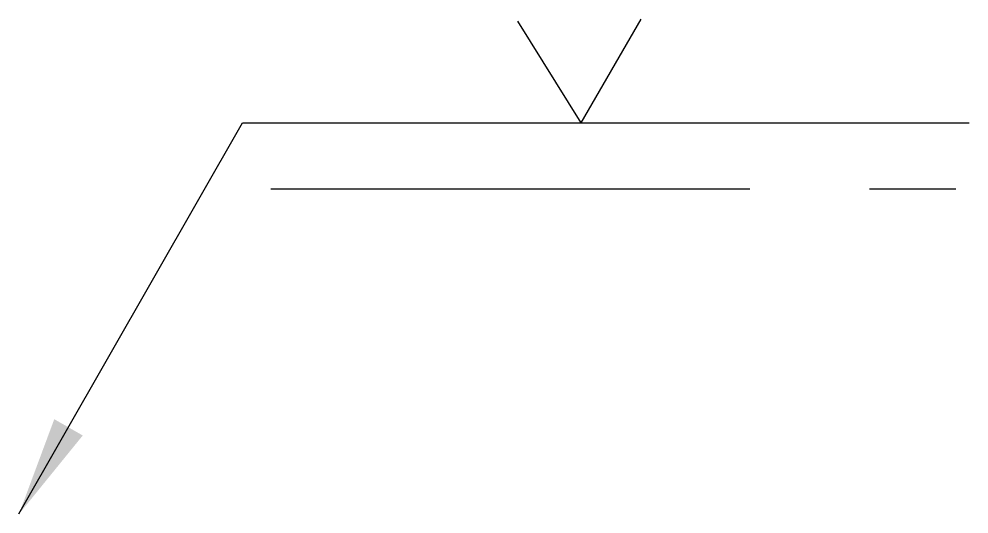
# Model space of a CAD drawing. Header units: millimetres. Extents: x 0 to 23.8, y 0 to 12.4.
import ezdxf

# ---------------------------------------------------------------- set-up
doc = ezdxf.new("R2010")
doc.units = ezdxf.units.MM
doc.linetypes.add('ACAD_ISO02W100', pattern=[15, 12, -3])
doc.layers.get('0').update_dxf_attribs({"lineweight": 25, "true_color": 0x000000})
doc.styles.get("Standard").update_dxf_attribs({"font": ''})
doc.styles.get('Standard').set_extended_font_data('txt')
doc.dimstyles.get("Standard").update_dxf_attribs({"dimtxt": 2.5, "dimasz": 2.5, "dimexe": 1.25, "dimexo": 0.625, "dimtad": 1, "dimtxsty": 'Standard', "dimcen": 2.5, "dimadec": 0, "dimazin": 0, "dimtfac": 1, "dimtmove": 0, "dimatfit": 3, "dimfxl": 1, "dimarcsym": 0})

msp = doc.modelspace()

# ---------------------------------------------------------------- linework, layer by layer
for q in [(15.585, 12.398), (12.501, 12.348)]:
    msp.add_line((14.085, 9.8), q)
at = {"linetype": 'ACAD_ISO02W100'}
msp.add_line((6.307, 8.143), (23.467, 8.143), dxfattribs=at)

# ---------------------------------------------------------------- leaders
msp.add_leader([(0, 0), (5.6, 9.8), (23.8, 9.8)], dimstyle='Standard')

doc.saveas('drawing.dxf')
